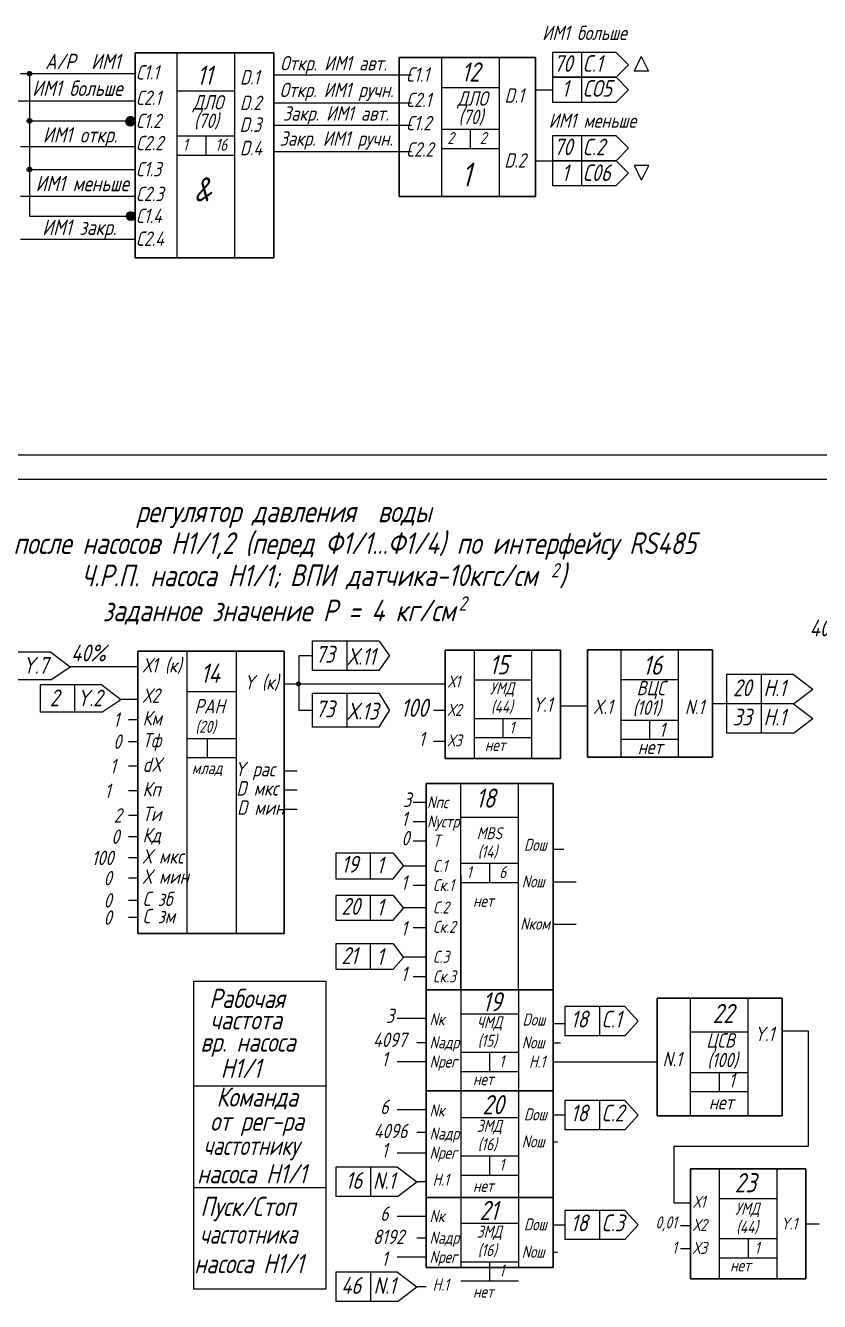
# Model space of a CAD drawing. Header units: millimetres. Extents: x -1319 to 706, y 709 to 3169.
# Drawn here: x -202.4 to -37.1, y 1437.4 to 1703 of the extents above; entities that cross this region are included whole.
import ezdxf

# ---------------------------------------------------------------- set-up
doc = ezdxf.new("R2010")
doc.units = ezdxf.units.MM
doc.layers.add('Текст', color=7, linetype='Continuous', lineweight=50)
doc.styles.add('GOST тип А', font='GOST_A.TTF', dxfattribs={"oblique": 15})

msp = doc.modelspace()

# ---------------------------------------------------------------- hatches: boundary and pattern name
for points in [[(-181.55, 1683.22, 1), (-179.57, 1683.22, 1)], [(-181.55, 1683.22, 1), (-179.57, 1683.22, 1)], [(-181.63, 1683.01, 1), (-179.65, 1683.01, 1)], [(-181.63, 1683.01, 1), (-179.65, 1683.01, 1)], [(-181.53, 1663.36, 1), (-179.55, 1663.36, 1)], [(-181.53, 1663.36, 1), (-179.55, 1663.36, 1)], [(-181.53, 1663.36, 1), (-179.55, 1663.36, 1)], [(-181.53, 1663.36, 1), (-179.55, 1663.36, 1)]]:
    msp.add_hatch(color=7).paths.add_polyline_path(points)

# ---------------------------------------------------------------- linework, layer by layer
at = {"color": 7, "lineweight": 30}
for p, q in [((-179.61, 1697.32), (-150.68, 1697.32)), ((-179.61, 1697.32), (-179.61, 1654.69)), ((-150.68, 1697.32), (-150.68, 1654.69)), ((-124.58, 1696.39), (-96.23, 1696.39)), ((-124.58, 1696.39), (-124.58, 1667.46)), ((-96.23, 1696.39), (-96.23, 1667.46)), ((-124.58, 1667.46), (-96.23, 1667.46)), ((-179.61, 1654.69), (-150.68, 1654.69)), ((-179.01, 1572.81), (-148.55, 1572.81)), ((-179.01, 1572.81), (-179.01, 1513.99)), ((-148.55, 1572.81), (-148.55, 1513.99)), ((-115.01, 1573), (-91.01, 1573)), ((-115.01, 1573), (-91.01, 1573)), ((-115.01, 1573), (-115.01, 1550.48)), ((-91.01, 1573), (-91.01, 1550.48)), ((-85.36, 1573.04), (-59.32, 1573.04)), ((-85.36, 1573.04), (-85.36, 1550.69)), ((-59.32, 1573.04), (-59.32, 1550.69)), ((-115.01, 1550.48), (-91.01, 1550.48)), ((-115.01, 1550.48), (-91.01, 1550.48)), ((-85.36, 1550.69), (-59.32, 1550.69)), ((-119, 1545.26), (-92.5, 1545.26)), ((-119, 1545.26), (-119, 1502.31)), ((-92.5, 1545.26), (-92.5, 1502.31)), ((-179.01, 1513.99), (-148.55, 1513.99)), ((-119, 1502.31), (-92.5, 1502.31)), ((-119, 1502.31), (-92.5, 1502.31)), ((-119, 1502.31), (-92.5, 1502.31)), ((-119, 1502.31), (-119, 1481.28)), ((-119, 1502.31), (-92.5, 1502.31)), ((-119, 1502.31), (-92.5, 1502.31)), ((-92.5, 1502.31), (-92.5, 1481.28)), ((-70.86, 1500.53), (-44.81, 1500.53)), ((-70.86, 1500.53), (-70.86, 1476.03)), ((-44.81, 1500.53), (-44.81, 1476.03)), ((-119, 1481.28), (-92.5, 1481.28)), ((-119, 1481.28), (-92.5, 1481.28)), ((-119, 1481.28), (-119, 1459.07)), ((-92.5, 1481.28), (-92.5, 1459.07)), ((-70.86, 1476.03), (-44.81, 1476.03)), ((-63.92, 1465.04), (-39.92, 1465.04)), ((-63.92, 1465.04), (-39.92, 1465.04)), ((-63.92, 1465.04), (-63.92, 1442.16)), ((-39.92, 1465.04), (-39.92, 1442.16)), ((-119, 1459.07), (-92.5, 1459.07)), ((-119, 1459.07), (-92.5, 1459.07)), ((-119, 1459.07), (-119, 1444.51)), ((-92.5, 1459.07), (-92.5, 1444.51)), ((-119, 1444.51), (-92.5, 1444.51)), ((-119, 1444.51), (-92.5, 1444.51)), ((-63.92, 1442.16), (-39.92, 1442.16)), ((-63.92, 1442.16), (-39.92, 1442.16))]:
    msp.add_line(p, q, dxfattribs=at)
at = {"color": 7}
for p, q in [((-170.87, 1697.32), (-170.87, 1654.69)), ((-158.87, 1697.32), (-158.87, 1654.69)), ((-115.79, 1696.39), (-115.79, 1667.46)), ((-103.79, 1696.39), (-103.79, 1667.46)), ((-203.48, 1693.01), (-179.61, 1693.01)), ((-201.59, 1693.01), (-201.59, 1663.34)), ((-122.02, 1692.72), (-150.68, 1692.72)), ((-170.87, 1689.47), (-158.87, 1689.47)), ((-115.79, 1690.14), (-103.79, 1690.14)), ((-213.55, 1687.38), (-179.61, 1687.38)), ((-122.02, 1686.9), (-150.68, 1686.9)), ((-201.59, 1683.2), (-181.31, 1683.2)), ((-179.66, 1682.97), (-179.61, 1682.97)), ((-179.66, 1682.97), (-179.61, 1682.97)), ((-179.59, 1683.17), (-179.54, 1683.17)), ((-179.59, 1683.17), (-179.54, 1683.17)), ((-122.02, 1682.2), (-150.68, 1682.2)), ((-115.79, 1681.45), (-103.79, 1681.45)), ((-109.79, 1681.45), (-109.79, 1677.45)), ((-170.87, 1680.06), (-158.87, 1680.06)), ((-164.87, 1680.06), (-164.87, 1676.06)), ((-203.48, 1677.82), (-179.61, 1677.82)), ((-179.68, 1677.88), (-179.61, 1677.88)), ((-179.68, 1677.88), (-179.61, 1677.88)), ((-170.87, 1676.06), (-158.87, 1676.06)), ((-122.02, 1676.75), (-150.68, 1676.75)), ((-115.79, 1677.45), (-103.79, 1677.45)), ((-201.59, 1673.05), (-179.61, 1673.05)), ((-203.48, 1667.54), (-179.61, 1667.54)), ((-201.59, 1663.34), (-181.31, 1663.34)), ((-179.56, 1663.31), (-179.51, 1663.31)), ((-179.56, 1663.31), (-179.51, 1663.31)), ((-179.56, 1663.31), (-179.51, 1663.31)), ((-179.56, 1663.31), (-179.51, 1663.31)), ((-203.48, 1658.56), (-179.61, 1658.56)), ((-701.8, 1613.63), (140.5, 1613.63)), ((-681.8, 1608.63), (292.4, 1608.63)), ((-197.14, 1572.59), (-209.99, 1572.59)), ((-197.14, 1572.59), (-193.15, 1569.55)), ((-168.84, 1572.81), (-168.84, 1513.99)), ((-158.58, 1572.81), (-158.58, 1513.99)), ((-128.73, 1574.84), (-142.7, 1574.84)), ((-142.7, 1574.84), (-142.7, 1568.75)), ((-135.51, 1574.84), (-135.51, 1568.75)), ((-128.73, 1574.84), (-126.58, 1571.79)), ((-109.01, 1573), (-109.01, 1550.48)), ((-97.01, 1573), (-97.01, 1550.48)), ((-78.46, 1573.04), (-78.46, 1550.69)), ((-66.46, 1573.04), (-66.46, 1550.69)), ((-142.7, 1571.79), (-145.5, 1571.79)), ((-145.5, 1571.79), (-145.5, 1560.41)), ((-128.73, 1568.75), (-126.58, 1571.79)), ((-197.14, 1566.84), (-193.15, 1569.55)), ((-179.01, 1569.55), (-193.15, 1569.55)), ((-128.73, 1568.75), (-142.7, 1568.75)), ((-128.73, 1568.75), (-142.7, 1568.75)), ((-128.73, 1568.75), (-142.7, 1568.75)), ((-42.45, 1567.9), (-56.42, 1567.9)), ((-56.42, 1567.9), (-56.42, 1561.82)), ((-42.45, 1567.9), (-56.42, 1567.9)), ((-49.23, 1567.9), (-49.23, 1561.82)), ((-42.45, 1567.9), (-38.46, 1564.86)), ((-197.14, 1566.84), (-209.99, 1566.84)), ((-186.53, 1565.81), (-199.38, 1565.81)), ((-199.38, 1565.81), (-199.38, 1560.06)), ((-192.19, 1565.81), (-192.19, 1560.06)), ((-186.53, 1565.81), (-182.55, 1562.76)), ((-148.55, 1566), (-115.01, 1566)), ((-109.01, 1566.8), (-97.01, 1566.8)), ((-78.46, 1566.9), (-66.46, 1566.9)), ((-42.45, 1561.82), (-38.46, 1564.86)), ((-186.53, 1560.06), (-182.55, 1562.76)), ((-179.01, 1562.76), (-182.55, 1562.76)), ((-168.84, 1564.37), (-158.58, 1564.37)), ((-128.73, 1563.96), (-142.7, 1563.96)), ((-142.7, 1563.96), (-142.7, 1557)), ((-135.51, 1563.96), (-135.51, 1557)), ((-128.73, 1563.96), (-126.58, 1560.41)), ((-186.53, 1560.06), (-199.38, 1560.06)), ((-142.7, 1560.41), (-145.5, 1560.41)), ((-128.73, 1557), (-126.58, 1560.41)), ((-117.48, 1560.48), (-114.95, 1560.48)), ((-91.01, 1561.44), (-85.36, 1561.44)), ((-42.45, 1561.82), (-59.32, 1561.82)), ((-42.45, 1561.82), (-56.42, 1561.82)), ((-42.45, 1561.82), (-56.42, 1561.82)), ((-56.42, 1561.82), (-56.42, 1555.73)), ((-49.23, 1561.82), (-49.23, 1555.73)), ((-42.45, 1561.82), (-38.46, 1558.78)), ((-179.01, 1558.52), (-180.95, 1558.52)), ((-128.73, 1557), (-142.7, 1557)), ((-128.73, 1557), (-142.7, 1557)), ((-128.73, 1557), (-142.7, 1557)), ((-109.01, 1558.8), (-97.01, 1558.8)), ((-103.01, 1558.8), (-103.01, 1554.8)), ((-78.46, 1558.42), (-66.46, 1558.42)), ((-72.46, 1558.42), (-72.46, 1554.42)), ((-42.45, 1555.73), (-38.46, 1558.78)), ((-179.01, 1553.93), (-180.95, 1553.93)), ((-168.84, 1554.63), (-158.58, 1554.63)), ((-164.58, 1554.63), (-164.58, 1550.63)), ((-117.48, 1554.06), (-114.95, 1554.06)), ((-109.01, 1554.8), (-97.01, 1554.8)), ((-78.46, 1554.46), (-66.46, 1554.46)), ((-42.45, 1555.73), (-56.42, 1555.73)), ((-179.01, 1548.84), (-180.95, 1548.84)), ((-168.84, 1550.63), (-158.58, 1550.63)), ((-148.55, 1547.91), (-145.85, 1547.91)), ((-179.01, 1543.72), (-180.95, 1543.72)), ((-148.55, 1543.91), (-145.85, 1543.91)), ((-111.76, 1502.31), (-111.76, 1545.26)), ((-99.76, 1502.31), (-99.76, 1545.26)), ((-119, 1541.26), (-121.68, 1541.26)), ((-179.01, 1538.58), (-180.95, 1538.58)), ((-148.55, 1539.91), (-145.85, 1539.91)), ((-111.76, 1538.24), (-99.76, 1538.24)), ((-119, 1537.26), (-121.68, 1537.26)), ((-179.01, 1534.16), (-180.95, 1534.16)), ((-119, 1533.26), (-121.68, 1533.26)), ((-125.82, 1530.74), (-137.76, 1530.74)), ((-137.76, 1530.74), (-137.76, 1525.4)), ((-130.62, 1530.74), (-130.62, 1525.4)), ((-130.62, 1530.74), (-130.62, 1525.4)), ((-125.82, 1530.74), (-123.7, 1528.07)), ((-92.5, 1531.59), (-90.28, 1531.59)), ((-179.01, 1529.74), (-180.95, 1529.74)), ((-125.82, 1525.4), (-123.7, 1528.07)), ((-119, 1528.01), (-123.76, 1528.01)), ((-111.76, 1528.63), (-99.76, 1528.63)), ((-105.76, 1528.63), (-105.76, 1524.63)), ((-179.01, 1525.53), (-180.95, 1525.53)), ((-137.76, 1525.4), (-125.82, 1525.4)), ((-111.76, 1526.18), (-111.76, 1502.31)), ((-92.5, 1524.78), (-87.76, 1524.78)), ((-119, 1524.01), (-121.68, 1524.01)), ((-111.76, 1524.63), (-99.76, 1524.63)), ((-179.01, 1520.9), (-180.95, 1520.9)), ((-125.82, 1521.95), (-137.76, 1521.95)), ((-137.76, 1521.95), (-137.76, 1516.79)), ((-130.62, 1521.95), (-130.62, 1516.79)), ((-130.62, 1521.95), (-130.62, 1516.79)), ((-125.82, 1521.95), (-123.7, 1519.29)), ((-119, 1519.36), (-123.76, 1519.36)), ((-179.01, 1517.32), (-180.95, 1517.32)), ((-137.76, 1516.79), (-125.82, 1516.79)), ((-130.62, 1516.9), (-130.62, 1516.79)), ((-125.82, 1516.79), (-123.7, 1519.29)), ((-119, 1515.23), (-121.68, 1515.23)), ((-92.5, 1515.96), (-87.76, 1515.96)), ((-125.82, 1511.84), (-137.76, 1511.84)), ((-137.76, 1511.84), (-137.76, 1506.6)), ((-130.62, 1511.84), (-130.62, 1506.6)), ((-130.62, 1511.84), (-130.62, 1509.69)), ((-125.82, 1511.84), (-123.7, 1509.03)), ((-125.82, 1506.6), (-123.7, 1509.03)), ((-119, 1509.09), (-123.76, 1509.09)), ((-137.76, 1506.6), (-125.82, 1506.6)), ((-167.41, 1504.12), (-139.86, 1504.12)), ((-167.41, 1504.12), (-167.41, 1440)), ((-139.86, 1504.12), (-139.86, 1440)), ((-119, 1505), (-121.68, 1505)), ((-111.76, 1502.31), (-111.76, 1481.28)), ((-99.76, 1502.31), (-99.76, 1481.28)), ((-77.58, 1498.81), (-90.06, 1498.81)), ((-77.58, 1498.81), (-90.06, 1498.81)), ((-90.06, 1498.81), (-90.06, 1492.72)), ((-82.87, 1498.81), (-82.87, 1492.72)), ((-77.58, 1498.81), (-74.82, 1495.77)), ((-63.96, 1500.53), (-63.96, 1476.03)), ((-51.96, 1500.53), (-51.96, 1476.03)), ((-119, 1496.29), (-125, 1496.29)), ((-111.76, 1497.28), (-99.76, 1497.28)), ((-77.58, 1492.72), (-74.82, 1495.77)), ((-92.5, 1495.28), (-90.06, 1495.28)), ((-63.96, 1493.54), (-51.96, 1493.54)), ((-44.81, 1493.75), (-40.29, 1493.75)), ((-40.29, 1493.75), (-39.42, 1493.75)), ((-119, 1491.28), (-120.95, 1491.28)), ((-92.5, 1491.28), (-90.98, 1491.28)), ((-77.58, 1492.72), (-90.06, 1492.72)), ((-111.76, 1489.28), (-99.76, 1489.28)), ((-105.76, 1489.28), (-105.76, 1485.28)), ((-119, 1487.28), (-125, 1487.28)), ((-111.76, 1485.28), (-99.76, 1485.28)), ((-92.5, 1487.28), (-70.86, 1487.3)), ((-92.5, 1487.28), (-89.8, 1487.28)), ((-63.96, 1485.06), (-51.96, 1485.06)), ((-57.96, 1485.06), (-57.96, 1481.06)), ((-139.86, 1482.23), (-167.41, 1482.23)), ((-111.76, 1481.28), (-111.76, 1444.51)), ((-99.76, 1481.28), (-99.76, 1444.51)), ((-63.96, 1481.1), (-51.96, 1481.1)), ((-119, 1477.32), (-125, 1477.32)), ((-77.58, 1479.25), (-90.06, 1479.25)), ((-77.58, 1479.25), (-90.06, 1479.25)), ((-90.06, 1479.25), (-90.06, 1473.17)), ((-82.87, 1479.25), (-82.87, 1473.17)), ((-77.58, 1479.25), (-74.82, 1476.21)), ((-111.76, 1475.71), (-99.76, 1475.71)), ((-92.5, 1476.29), (-90.06, 1476.29)), ((-77.58, 1473.17), (-74.82, 1476.21)), ((-119, 1472.6), (-120.95, 1472.6)), ((-77.58, 1473.17), (-90.06, 1473.17)), ((-92.5, 1470.66), (-91.6, 1470.66)), ((-119, 1468.3), (-125, 1468.3)), ((-111.76, 1467.71), (-99.76, 1467.71)), ((-105.76, 1467.71), (-105.76, 1463.71)), ((-124.93, 1465.35), (-137.78, 1465.35)), ((-137.78, 1465.35), (-137.78, 1459.27)), ((-130.59, 1465.35), (-130.59, 1459.27)), ((-124.93, 1465.35), (-120.95, 1462.31)), ((-111.76, 1463.71), (-99.76, 1463.71)), ((-57.92, 1465.04), (-57.92, 1442.16)), ((-45.92, 1465.04), (-45.92, 1442.16)), ((-140.97, 1461.09), (-167.41, 1461.09)), ((-139.86, 1461.09), (-167.41, 1461.09)), ((-124.93, 1459.27), (-120.95, 1462.31)), ((-119, 1462.31), (-120.95, 1462.31)), ((-124.93, 1459.27), (-137.78, 1459.27)), ((-57.92, 1458.86), (-45.92, 1458.86)), ((-77.58, 1456.38), (-90.06, 1456.38)), ((-77.58, 1456.38), (-90.06, 1456.38)), ((-90.06, 1456.38), (-90.06, 1450.3)), ((-82.87, 1456.38), (-82.87, 1450.3)), ((-77.58, 1456.38), (-74.82, 1453.34)), ((-119, 1455.11), (-125, 1455.11)), ((-111.76, 1453.69), (-99.76, 1453.69)), ((-92.5, 1453.38), (-90.06, 1453.38)), ((-77.58, 1450.3), (-74.82, 1453.34)), ((-65.98, 1453.25), (-63.86, 1453.25)), ((-39.92, 1453.57), (-37.14, 1453.57)), ((-119, 1450.61), (-120.95, 1450.61)), ((-77.58, 1450.3), (-90.06, 1450.3)), ((-57.92, 1450.49), (-45.92, 1450.49)), ((-51.92, 1450.49), (-51.92, 1446.49)), ((-92.5, 1447.69), (-91.6, 1447.69)), ((-65.98, 1448.44), (-63.86, 1448.44)), ((-119, 1446.61), (-125, 1446.61)), ((-111.76, 1445.69), (-99.76, 1445.69)), ((-105.76, 1445.69), (-105.76, 1441.69)), ((-57.92, 1446.49), (-45.92, 1446.49)), ((-124.93, 1443.5), (-137.78, 1443.5)), ((-137.78, 1443.5), (-137.78, 1437.41)), ((-130.59, 1443.5), (-130.59, 1437.41)), ((-124.93, 1443.5), (-120.95, 1440.46)), ((-139.86, 1440), (-167.41, 1440)), ((-124.93, 1437.41), (-120.95, 1440.46)), ((-119, 1440.46), (-120.95, 1440.46)), ((-111.76, 1441.69), (-99.76, 1441.69)), ((-124.93, 1437.41), (-137.78, 1437.41))]:
    msp.add_line(p, q, dxfattribs=at)
for p, q in [((-79.42, 1697.43), (-92.66, 1697.43)), ((-92.66, 1697.43), (-92.66, 1692.25)), ((-86.61, 1697.43), (-86.61, 1692.25)), ((-79.42, 1697.43), (-76.83, 1694.84)), ((-79.42, 1692.25), (-76.83, 1694.84)), ((-76.83, 1694.84), (-76.83, 1694.84)), ((-74.22, 1696.58), (-75.68, 1693.53)), ((-74.22, 1696.58), (-72.69, 1693.53)), ((-79.42, 1692.25), (-92.66, 1692.25)), ((-92.66, 1692.25), (-92.66, 1687.06)), ((-92.66, 1692.25), (-79.42, 1692.25)), ((-86.61, 1692.25), (-86.61, 1687.06)), ((-79.42, 1692.25), (-76.83, 1689.66)), ((-72.69, 1693.53), (-75.68, 1693.53)), ((-96.23, 1689.66), (-92.66, 1689.66)), ((-79.42, 1687.06), (-76.83, 1689.66)), ((-76.83, 1689.66), (-76.83, 1689.66)), ((-92.66, 1687.06), (-79.42, 1687.06)), ((-79.42, 1680.07), (-92.66, 1680.07)), ((-92.66, 1680.07), (-92.66, 1674.88)), ((-86.61, 1680.07), (-86.61, 1674.88)), ((-79.42, 1680.07), (-76.83, 1677.48)), ((-79.42, 1674.88), (-76.83, 1677.48)), ((-76.83, 1677.48), (-76.83, 1677.48)), ((-96.23, 1674.88), (-92.66, 1674.88)), ((-92.66, 1674.88), (-79.42, 1674.88)), ((-79.42, 1674.88), (-92.66, 1674.88)), ((-92.66, 1674.88), (-92.66, 1669.7)), ((-86.61, 1674.88), (-86.61, 1669.7)), ((-79.42, 1674.88), (-76.83, 1672.29)), ((-72.6, 1673.87), (-75.59, 1673.87)), ((-74.13, 1670.82), (-75.59, 1673.87)), ((-74.13, 1670.82), (-72.6, 1673.87)), ((-79.42, 1669.7), (-76.83, 1672.29)), ((-76.83, 1672.29), (-76.83, 1672.29)), ((-92.66, 1669.7), (-79.42, 1669.7)), ((-701.8, 1613.63), (297.4, 1613.63)), ((-39.42, 1493.75), (-39.42, 1469.68)), ((-39.42, 1469.68), (-67.38, 1469.68)), ((-67.38, 1469.68), (-67.38, 1457.97)), ((-67.38, 1457.97), (-63.92, 1457.97))]:
    msp.add_line(p, q)
at = {"color": 1}
for p, q in [((-140.25, 1679.02), (-140.25, 1679.02)), ((-201.59, 1672.66), (-201.59, 1663.34))]:
    msp.add_line(p, q, dxfattribs=at)
at = {"color": 7, "lineweight": 60}
for centre, radius in [((-201.59, 1693.01), 0.26), ((-201.59, 1683.2), 0.26), ((-201.59, 1673.05), 0.26), ((-145.54, 1566), 0.2)]:
    msp.add_circle(centre, radius, dxfattribs=at)
at = {"color": 7, "lineweight": 30}
for centre in [(-180.59, 1683.22), (-180.59, 1683.22), (-180.59, 1683.22), (-180.67, 1683.01), (-180.67, 1683.01), (-180.67, 1683.01), (-180.49, 1682.98), (-180.49, 1682.98), (-180.41, 1683.18), (-180.41, 1683.18), (-180.56, 1663.36), (-180.56, 1663.36), (-180.56, 1663.36), (-180.56, 1663.36), (-180.56, 1663.36), (-180.56, 1663.36), (-180.38, 1663.33), (-180.38, 1663.33), (-180.38, 1663.33), (-180.38, 1663.33)]:
    msp.add_circle(centre, 0.825, dxfattribs=at)

# ---------------------------------------------------------------- texts
at = {"layer": 'Текст', "color": 7, "lineweight": 15, "style": 'GOST тип А', "oblique": 15}
for s, height, p in [('ИМ1 больше', 3, (-94.8, 1700.01)), ('А/Р  ИМ1', 3.2, (-198.32, 1693.95)), ('С1.1', 3, (-179.4, 1691.78)), ('11', 4, (-166.73, 1690.69)), ('Откр. ИМ1 авт.', 3, (-149.38, 1693.68)), ('12', 4, (-111.64, 1691.36)), ('70', 3.456, (-92.38, 1693.4)), ('С.1', 3.456, (-86.35, 1693.4)), ('D.1', 3, (-157.74, 1690.75)), ('С1.1', 3, (-123.13, 1691.32)), ('ИМ1 больше', 3.2, (-201.01, 1688.37)), ('С2.1', 3, (-179.4, 1686.49)), ('Откр. ИМ1 ручн.', 3, (-149.49, 1688.12)), ('ДЛО', 3, (-112.46, 1686.34)), ('D.1', 3, (-102.65, 1686.97)), ('1', 3.46, (-90.73, 1688.21)), ('СО5', 3.456, (-86.35, 1688.21)), ('ДЛО', 3, (-167.54, 1685.54)), ('D.2', 3, (-157.78, 1685.42)), ('С2.1', 3, (-123.13, 1686.04)), ('С1.2', 3, (-179.4, 1681.67)), ('(70)', 3, (-167.34, 1681.7)), ('Закр. ИМ1 авт.', 3, (-148.81, 1683.23)), ('С1.2', 3, (-123.13, 1681.22)), ('(70)', 3, (-112.25, 1682.5)), ('ИМ1 меньше', 3, (-93.45, 1681.74)), ('ИМ1 откр.', 3.2, (-198.81, 1678.67)), ('D.3', 3, (-157.83, 1680.89)), ('С2.2', 3, (-179.4, 1677.07)), ('1', 2.5, (-169.66, 1676.97)), ('16', 2.5, (-162.88, 1676.97)), ('D.4', 3, (-157.78, 1676.03)), ('Закр. ИМ1 ручн.', 3, (-149.49, 1678.01)), ('С2.2', 3, (-123.13, 1675.73)), ('2', 2.5, (-114.57, 1678.36)), ('2', 2.5, (-107.79, 1678.36)), ('70', 3.456, (-92.38, 1676.03)), ('С.2', 3.456, (-86.35, 1676.03)), ('D.2', 3, (-102.7, 1673.46)), ('С1.3', 3, (-179.4, 1671.64)), ('1', 5, (-111.64, 1669.5)), ('1', 3.46, (-90.73, 1670.66)), ('С06', 3.456, (-86.35, 1670.66)), ('ИМ1 меньше', 3.2, (-200.31, 1668.54)), ('&', 5, (-167.33, 1666.42)), ('С2.3', 3, (-179.4, 1666.47)), ('С1.4', 3, (-179.4, 1661.91)), ('ИМ1 закр.', 3.2, (-198.91, 1659.42)), ('С2.4', 3, (-179.4, 1657.16)), ('регулятор давления  воды ', 4.5, (-179.42, 1599.63)), ('после насосов Н1/1,2 (перед Ф1/1...Ф1/4) по интерфейсу RS485 ', 4.5, (-204.95, 1593.02)), ('ВПИ датчика-10кгс/см  ) ', 4.5, (-147.36, 1586.33)), ('2', 3, (-92.98, 1588.13)), ('Ч.Р.П. насоса Н1/1;', 4.5, (-190.82, 1586.29)), ('заданное значение Р = 4 кг/см', 4.5, (-186.36, 1579.01)), ('2', 3, (-112.22, 1581.22)), ('40%%%-0,4МПа ', 3.5, (-39.12, 1575.88)), ('40%%% ', 3.5, (-192.91, 1570.66)), ('73', 3.5, (-142.02, 1570.39)), ('Х.11', 3.5, (-135.36, 1569.93)), ('Y.7', 3.456, (-203.03, 1568.1)), ('Х1 (к)', 3, (-178.03, 1568.36)), ('14', 4, (-165.95, 1566.2)), ('15', 4, (-105.81, 1567.97)), ('16', 4, (-73.83, 1567.88)), ('Y (к)', 3, (-156.92, 1564.82)), ('Х1', 2.5, (-114.46, 1565.24)), ('2', 3.5, (-197.37, 1561.31)), ('Y.2', 3.456, (-191.67, 1561.31)), ('Х2', 3, (-178.03, 1562.03)), ('УМД', 2.5, (-105.68, 1563.81)), ('ВЦС', 3, (-75.13, 1563.62)), ('20', 3.5, (-55.08, 1563.41)), ('H.1', 3.456, (-48.7, 1563.41)), ('РАН', 3, (-167.25, 1559.81)), ('73', 3.5, (-142.02, 1559.01)), ('Х.13', 3.5, (-135.36, 1558.55)), ('100', 3.775, (-124.28, 1559.12)), ('(44)', 2.5, (-105.47, 1559.97)), ('Y.1', 3, (-96.8, 1560.17)), ('X.1', 3, (-84.24, 1559.73)), ('(101)', 3, (-75.96, 1559.54)), ('N.1', 3, (-65.09, 1559.68)), ('1', 3, (-184.15, 1557.03)), ('Км', 3, (-178.03, 1557.34)), ('Х2', 2.5, (-114.53, 1559.31)), ('33', 3.5, (-55.18, 1557.32)), ('H.1', 3.456, (-48.7, 1557.32)), ('(20)', 2.5, (-167.04, 1555.8)), ('1', 2.5, (-101.65, 1555.64)), ('1', 3, (-70.47, 1554.91)), ('0', 3, (-184.15, 1552.45)), ('Тф', 3, (-178.03, 1552.76)), ('1', 3, (-120.53, 1553)), ('Х3', 2.5, (-114.55, 1552.94)), ('нет', 2.5, (-106.74, 1552.01)), ('нет', 3, (-74.9, 1551.36)), ('1', 3, (-184.84, 1547.35)), ('dX', 3, (-178.03, 1547.67)), ('млад', 2.5, (-167.78, 1547.2)), ('Y рас', 3, (-158.85, 1546.73)), ('1', 3, (-185.95, 1542.23)), ('Кп', 3, (-178.03, 1542.55)), ('D мкс', 3, (-158.52, 1542.73)), ('3', 3, (-123.78, 1540.36)), ('18', 4, (-108.63, 1540.19)), ('D мин', 3, (-158.37, 1538.73)), ('Nпс', 2.5, (-118.78, 1540.09)), ('2', 3, (-184.06, 1537.09)), ('Ти', 3, (-178.03, 1537.41)), ('1', 3, (-124.14, 1536.36)), ('Nустр', 2.5, (-118.78, 1536.09)), ('0', 3, (-184.54, 1532.67)), ('Кд', 3, (-178.03, 1532.99)), ('0', 3, (-124.13, 1532.36)), ('MBS', 2.5, (-108.43, 1533.64)), ('Т', 2.5, (-117.54, 1532.09)), ('Dош', 2.5, (-98.61, 1531.23)), ('100', 3, (-188.65, 1528.25)), ('Х мкс', 3, (-178.03, 1528.57)), ('19', 3.5, (-136.63, 1526.69)), ('1', 3.5, (-129.32, 1526.5)), ('(14)', 2.5, (-108.23, 1529.8)), ('Х мин', 3, (-178.03, 1524.36)), ('С.1', 2.5, (-117.54, 1526.84)), ('1', 2.5, (-110.55, 1525.54)), ('6', 2.5, (-103.76, 1525.54)), ('0', 3, (-186.15, 1524.04)), ('1', 3, (-124.22, 1523.11)), ('Ск.1', 2.5, (-117.54, 1522.84)), ('Nош', 2.5, (-99.06, 1523.61)), ('0', 3, (-186.15, 1519.41)), ('С зб', 3, (-178.03, 1519.73)), ('20', 3.5, (-136.63, 1517.91)), ('1', 3.5, (-129.32, 1517.72)), ('С.2', 2.5, (-117.54, 1518.18)), ('нет', 2.5, (-109.21, 1519.56)), ('0', 3, (-186.15, 1515.83)), ('С зм', 3, (-178.03, 1516.15)), ('Nком', 2.5, (-99.39, 1514.79)), ('1', 3, (-124.22, 1513.61)), ('Ск.2', 2.5, (-117.54, 1514.15)), ('21', 3.5, (-136.63, 1507.65)), ('1', 3.5, (-129.32, 1507.45)), ('С.3', 2.5, (-117.54, 1507.92)), ('1', 3, (-124.22, 1504.1)), ('Ск.3', 2.5, (-117.54, 1503.83)), ('19', 4, (-107.26, 1497.79)), ('3', 3, (-127.37, 1495.39)), ('22', 4, (-59.33, 1495.36)), ('Nк', 2.5, (-118.26, 1494.91)), ('ЧМД', 2.5, (-108.43, 1494.28)), ('Dош', 2.5, (-98.91, 1494.85)), ('18', 3.5, (-88.87, 1494.45)), ('С.1', 3.5, (-82.43, 1494.45)), ('4097', 3, (-130.05, 1490.38)), ('(15)', 2.5, (-108.23, 1490.45)), ('ЦСВ', 3, (-60.63, 1490.26)), ('Y.1', 3, (-50.59, 1491.61)), ('Nадр', 2.5, (-118.26, 1490.1)), ('Nош', 2.5, (-99.06, 1490.1)), ('1', 3, (-128.26, 1486.38)), ('Nрег', 2.5, (-118.26, 1486.1)), ('1', 2.5, (-103.76, 1486.18)), ('Н.1', 2.5, (-97.56, 1486.1)), ('N.1', 3, (-69.74, 1486.37)), ('(100)', 3, (-60.42, 1486.18)), ('1', 3, (-55.96, 1481.96)), ('нет', 2.5, (-109.21, 1482.44)), ('20', 4, (-107.26, 1476.38)), ('нет', 3, (-60.09, 1477.38)), ('6', 3, (-128.55, 1476.42)), ('Nк', 2.5, (-118.26, 1475.94)), ('Dош', 2.5, (-98.61, 1475.11)), ('18', 3.5, (-88.87, 1474.9)), ('С.2', 3.5, (-82.43, 1474.9)), ('4096', 3, (-129.89, 1471.41)), ('ЗМД', 2.5, (-108.43, 1472.72)), ('Nадр', 2.5, (-118.26, 1471.13)), ('(16)', 2.5, (-108.23, 1468.88)), ('Nош', 2.5, (-99.06, 1469.49)), ('1', 3, (-128.26, 1467.41)), ('Nрег', 2.5, (-118.26, 1467.13)), ('1', 2.5, (-103.76, 1464.62)), ('16', 3.5, (-135.77, 1460.86)), ('N.1', 3.456, (-130.06, 1460.86)), ('Н.1', 2.5, (-117.63, 1461.52)), ('23', 4, (-54.73, 1460.14)), ('нет', 2.5, (-109.21, 1460.23)), ('21', 4, (-107.86, 1454.36)), ('Х1', 2.5, (-63.38, 1456.92)), ('6', 3, (-128.55, 1454.21)), ('Nк', 2.5, (-118.26, 1453.94)), ('УМД', 2.5, (-54.59, 1455.49)), ('ЗМД', 2.5, (-108.43, 1450.7)), ('Dош', 2.5, (-98.61, 1452.21)), ('18', 3.5, (-88.87, 1452.03)), ('С.3', 3.5, (-82.43, 1452.03)), ('0,01', 2.5, (-71.21, 1452.62)), ('Х2', 2.5, (-63.45, 1452.08)), ('(44)', 2.5, (-54.39, 1451.66)), ('Y.1', 2.5, (-45.1, 1452.38)), ('8192', 3, (-130.05, 1449.37)), ('Nадр', 2.5, (-118.26, 1449.44)), ('1', 3, (-128.26, 1444.83)), ('Nрег', 2.5, (-118.26, 1445.44)), ('(16)', 2.5, (-108.23, 1446.86)), ('Nош', 2.5, (-99.06, 1446.52)), ('1', 2.5, (-67.76, 1447.38)), ('Х3', 2.5, (-63.46, 1447.31)), ('1', 2.5, (-50.57, 1447.32)), ('1', 2.5, (-103.76, 1442.6)), ('нет', 2.5, (-55.66, 1443.69)), ('46', 3.5, (-136.68, 1439)), ('N.1', 3.456, (-129.94, 1439)), ('Н.1', 2.5, (-117.63, 1439.66)), ('нет', 2.5, (-109.21, 1438.22))]:
    msp.add_text(s, height=height, dxfattribs=at).set_placement(p)
at = {"layer": 'Текст', "color": 7, "linetype": 'Continuous', "lineweight": 15, "style": 'GOST тип А', "oblique": 15}
for s, p in [('Рабочая ', (-164.15, 1498.5)), ('частота ', (-163.97, 1494.04)), ('вр. насоса', (-166, 1489.41)), ('Н1/1', (-161.79, 1483.95)), ('Команда', (-162.65, 1477.98)), (' от рег-ра', (-166.04, 1472.95)), ('насоса Н1/1', (-166.68, 1462)), ('Пуск/Стоп', (-165.99, 1455.2)), ('насоса Н1/1', (-167.28, 1443.3))]:
    msp.add_text(s, height=4, dxfattribs=at).set_placement(p)
at = {"layer": 'Текст', "color": 7, "linetype": 'Continuous', "lineweight": 15, "style": 'GOST тип А', "oblique": 15, "width": 0.9}
for s, p in [('частотнику', (-165.39, 1467.9)), ('частотника', (-166.12, 1449.45))]:
    msp.add_text(s, height=4, dxfattribs=at).set_placement(p)

doc.saveas('drawing.dxf')
